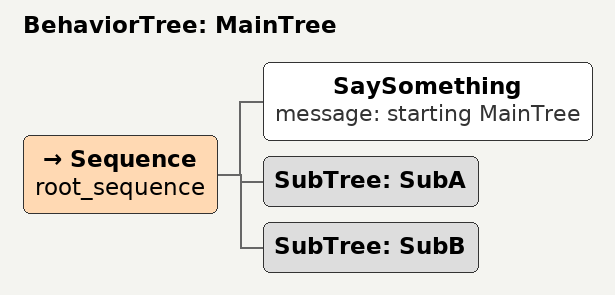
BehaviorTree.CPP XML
<root main_tree_to_execute = "MainTree" >
  <include path="./bt_tut_07_subtreeA.xml" />
  <include path="./bt_tut_07_subtreeB.xml" />
  <BehaviorTree ID="MainTree">
    <Sequence name="root_sequence">
            <SaySomething     message="starting MainTree" />
            <SubTree ID="SubA" />
            <SubTree ID="SubB" />
    </Sequence>
  </BehaviorTree>
</root>
